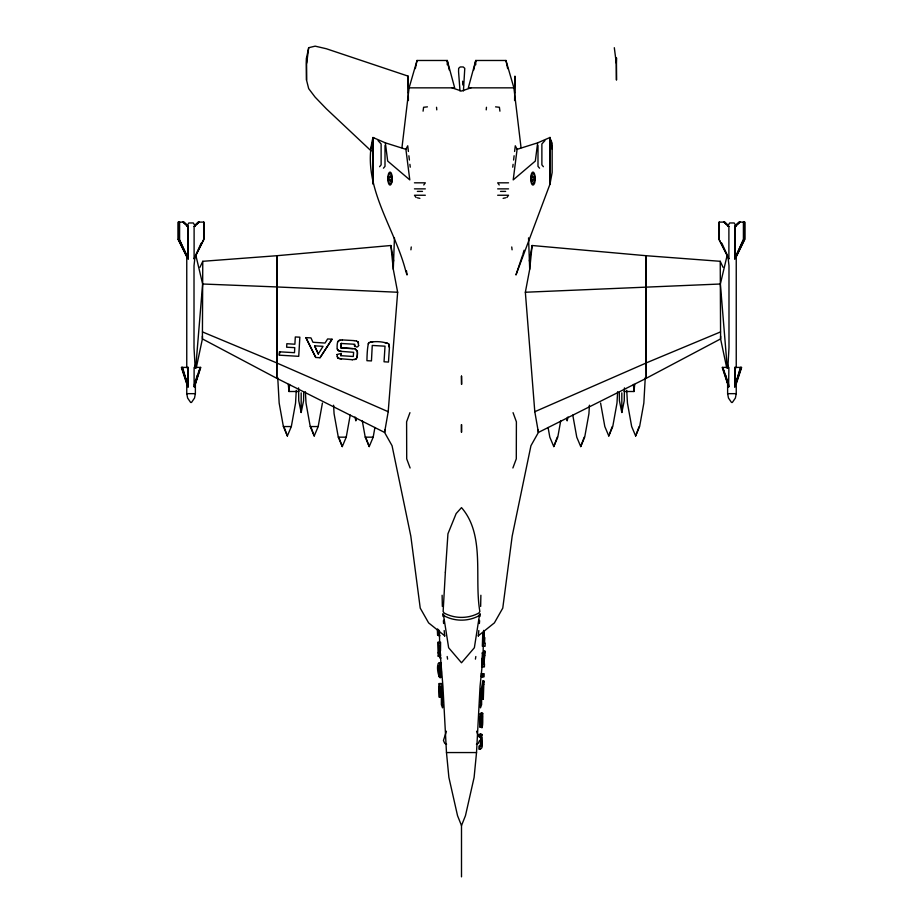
<?xml version="1.0" encoding="UTF-8"?>
<svg xmlns="http://www.w3.org/2000/svg" width="923" height="923" viewBox="0 0 923 923"><rect width="100%" height="100%" fill="white"/><g stroke="black" fill="none" stroke-linecap="round" stroke-linejoin="round"><path stroke-width="1.38" d="M393.636 261.013L390.879 245.506L277.085 255.694L276.785 378.292L384.579 432.426L392.056 445.705L410.816 536.113L420.23 608.119L428.607 622.875L444.748 635.832M196.253 367.919L202.402 338.914L202.772 261.301L277.085 255.694L276.738 378.292L202.402 338.914L202.402 336.122M482.279 727.209L481.206 727.174C483.49 729.089 482.487 716.929 482.729 713.733L480.941 713.156A15.022 1.869 -88.1 0 1 481.552 713.179L481.079 724.613M460 90.962L458.569 71.786L458.65 68.337L460.208 66.952L463.231 66.952L464.777 68.337L463.427 90.962M529.364 261.013L532.121 245.506L645.915 255.694L646.262 378.292L538.421 432.426L530.944 445.705L512.184 536.113L502.77 608.119L494.393 622.875L478.252 635.832M481.91 727.889L482.441 715.775L480.975 715.717M514.722 93.015L514.942 76.113L514.596 100.538M303.713 392.183L303.586 400.732L301.175 412.477L298.752 400.732L298.567 387.902M624.433 387.902L624.248 400.732L621.825 412.477L619.414 400.732L619.287 392.183M720.598 336.122L720.598 338.914L646.215 378.292L645.915 255.694L720.228 261.301L720.598 338.914L726.747 367.919M480.652 606.469L480.883 595.254M483.098 652.999L483.271 645.938M483.444 638.878L483.64 630.397M439.867 653.357L439.175 645.315C438.552 647.404 440.986 657.153 438.287 652.296M408.404 100.538L408.058 76.113L326.292 48.734L315.158 46.15L308.686 47.708L306.528 57.895L306.355 63.675L306.528 80.082L308.686 88.631L315.078 97.088L326.292 108.741L371.161 150.945M306.528 80.082L306.528 57.895M616.299 63.156L616.472 57.895L616.472 80.082L616.299 63.156L614.314 47.708M480.814 691.592L482.833 681.059L483.906 681.093L483.306 699.207L482.221 699.173L480.814 691.592L481.898 691.639L483.306 699.207M482.221 658.249L482.037 663.81L484.483 663.891L484.379 666.925L481.644 666.844L482.441 652.48L483.052 653.207M483.075 632.763L482.729 643.112L485.175 643.193L485.071 646.285L482.337 646.192L482.787 632.751L484.148 632.797L483.802 643.146M480.364 724.59L480.641 716.306M482.498 663.822L482.591 661.041M483.167 643.123L483.352 637.528L484.737 637.574L484.54 643.169M479.972 749.211L480.075 746.119M480.375 737.304L480.468 734.223M481.898 691.639L483.906 681.093M482.394 676.755L482.498 673.663M482.717 666.879L483.167 654.142L483.917 652.526L484.079 657.28L482.994 657.245M483.41 646.227L483.86 632.786M480.341 746.13L480.641 737.315M483.11 663.845L483.41 655.792L484.76 655.607L484.91 651.165L483.825 651.13L483.502 653.576M480.71 744.538L480.941 737.535M482.752 683.366L482.833 681.059M482.971 676.778L483.075 673.686M483.756 653.346L483.825 651.13M483.571 663.856L483.721 655.503M484.24 643.158L484.425 637.562M482.06 715.752L481.471 727.162A13.568 1.696 -88.1 0 1 480.906 727.139L481.656 713.698M482.844 693.242L483.029 687.416L482.268 690.266L482.844 693.242L481.76 693.208M483.86 663.868L484.76 655.607M385.053 429.622L384.579 432.426L388.202 411.704L397.651 292.245L393.29 269.239L394.456 237.857M440.721 662.61C433.095 661.376 441.575 690.427 441.379 671.183M439.763 662.645L440.156 677.17M289.603 384.418L289.003 391.502L298.879 391.502M478.899 622.944L479.037 620.083L478.899 623.002M461.5 876.85L461.5 825.6L465.469 815.667L474.11 777.42L476.522 752.557L480.064 686.343L482.302 664.087M296.271 390.348L295.556 403.063L291.333 426.553L287.353 435.956L283.384 426.553L279.161 403.063L277.742 377.634M589.405 405.209L588.932 413.689L584.697 437.167L580.729 446.582L576.76 437.167L572.779 415.073M617.625 391.767L616.991 403.063L612.757 426.553L608.788 435.956L604.819 426.553L600.585 403.063M645.258 377.634L643.839 403.063L639.616 426.553L635.647 435.956L631.667 426.553L627.444 403.063L626.729 390.348M727.855 367.758L728.985 347.683L728.985 265.755L728.074 257.482M279.311 355.17L279.6 351.755L279.311 355.17L298.729 356.324L299.848 337.183L295.314 336.964L294.887 344.221L286.845 343.714L286.638 347.21L294.772 347.659L294.483 352.69L279.507 351.813M336.907 354.582L341.002 353.451L340.783 355.678L340.91 353.509M340.979 347.844L341.325 343.425L340.979 347.844L355.309 348.929L357.351 351.155A19.591 19.498 55.6 0 1 356.97 357.663L356.059 359.047L352.251 359.774M340.022 339.964L337.633 341.971A21.691 21.587 55.6 0 0 337.23 348.998L339.283 351.225L353.624 352.298L353.29 356.474L340.783 355.678M354.617 346.598C353.694 341.175 355.816 350.648 358.701 345.444M368.969 342.571C375.107 340.922 382.699 341.522 388.641 343.748L389.425 347.383L388.479 362.058L384.037 361.781L385.029 346.183L372.257 345.444L371.45 360.916L366.927 360.697C367.285 339.26 370.227 341.96 368.15 343.887M634.689 384.418L633.997 391.502L624.121 391.502M478.818 630.524L478.299 636.085M479.383 623.51L479.614 620.706M479.948 616.506L480.179 613.703M195.734 367.804L202.633 284.007L195.711 254.736M486.225 109.872L486.456 107.276M481.575 713.191L480.156 713.848L479.833 727.105A13.568 1.696 -88.1 0 0 480.398 727.128L480.537 726.62M537.947 429.622L538.421 432.426L534.798 411.704L525.349 292.245L529.71 269.239L532.121 245.506M194.926 257.482L194.015 265.755L194.015 347.683L195.145 367.758M410.92 249.821L411.254 246.972M512.75 167.178L513.096 164.329M513.603 160.048L514.111 155.768M514.607 151.487L515.288 145.788L517.099 149.318L513.211 179.881L535.317 161.064L537.648 142.846L549.993 137.492L552.15 149.145M401.955 147.715L409.097 87.847L417.034 60.48L447.251 60.48L454.681 87.847L409.097 87.847M306.701 63.156L308.686 47.708M423.08 111.164L423.599 107.276L427.43 106.86M484.079 657.28L484.91 651.165M475.414 659.137L475.83 656.518M439.117 655.941L438.275 656.495L437.698 642.304L440.594 642.235L440.49 650.888M305.375 391.767L306.009 403.063L310.243 426.553L314.212 435.956L318.181 426.553L322.415 403.063M333.595 405.209L334.068 413.689L338.303 437.167L342.271 446.582L346.24 437.167L350.221 415.073M362.243 420.588L365.231 437.167L369.212 446.582L373.18 437.167L374.923 427.499M560.757 420.588L557.769 437.167L553.788 446.582L549.82 437.167L548.077 427.499M406.478 270.82L407.043 274.973L405.901 271.662C394.859 227.346 360.547 185.258 373.007 137.492L385.353 142.846L405.901 149.318L409.789 179.881L387.683 161.064L385.353 142.846M195.376 380.68L195.376 393.659L194.522 398.055L191.488 402.463L190.657 402.463L187.623 398.055L186.758 393.659L186.758 379.238M736.242 379.238L736.242 393.659L735.377 398.055L732.343 402.463L731.512 402.463L728.478 398.055L727.624 393.659L727.624 380.68M356.359 418.257L355.828 420.853L355.02 416.965M567.98 416.965L567.172 420.853L566.641 418.257M415.327 68.614L417.034 60.48M473.753 69.975L475.749 60.48L505.966 60.48L513.903 87.847L521.045 147.715M727.266 367.804L720.367 284.007L727.289 254.736M443.282 704.641L442.509 707.837L441.379 704.641L441.379 696.161M370.85 149.145L372.442 142.846M373.077 140.331L373.723 137.804M195.376 381.637L197.314 375.165M195.307 382.93L199.183 369.985M522.88 254.321L524.091 250.26M740.823 367.4L734.685 386.806L740.5 367.4M194.107 386.806L194.107 367.4L200.776 367.4L194.407 386.806L200.487 367.4M736.254 382.93L741.354 367.4M736.116 384.222L741.642 367.4L734.685 367.4L734.685 386.806M522.453 255.613L515.957 274.973L549.993 184.115L552.15 172.463L552.15 143.169L549.739 137.608M409.95 412.662L406.605 421.811L406.708 458.846L410.112 467.984M553.788 446.582L557.25 437.167M580.729 446.582L584.19 437.167M608.788 435.956L612.249 426.553M635.647 435.956L639.097 426.553M512.888 467.984L516.292 458.846L516.395 421.811L513.05 412.662M446.42 731.235L443.455 740.477L444.748 743.407L446.594 744.157M479.545 740.477L478.252 743.407L476.406 744.157M195.884 254.91L201.122 243.257M743.73 222.108L743.73 239.369L734.685 258.798L743.407 239.369L743.407 222.108M199.979 267.255L202.772 261.301M194.695 225.558L198.18 222.108L203.971 222.108L203.971 239.369L194.107 258.798L203.683 239.369L203.683 222.108M736.173 256.375L744.538 239.369L744.538 222.108M735.862 257.586L744.826 239.369L744.826 222.108L739.046 222.108L734.685 226.423L734.685 258.798M405.901 149.318L407.712 145.788L408.393 151.487M186.758 226.423L188.811 222.962L193.334 222.962L195.376 226.423M727.624 226.423L729.666 222.962L734.189 222.962L736.242 226.423M337.726 341.914L338.545 340.587L342.387 339.872M318.262 353.901L323.05 346.321L314.593 345.848L318.262 353.901L314.593 345.848M320.027 357.732L332.049 339.214L327.619 338.937L325.058 343.044L312.943 342.271L310.982 337.887L305.905 337.633L315.747 357.466L320.027 357.732L332.049 339.214M423.772 184.981L425.33 182.823L414.45 182.823M506.912 197.499L508.55 195.249L497.67 195.249M379.607 166.717L381.118 164.859L381.118 143.965L378.095 140.608M383.449 168.182L385.006 166.336L385.006 145.442M544.905 140.608L541.882 143.965L541.882 164.859L543.393 166.717M195.007 225.558L198.503 222.108M734.685 226.423L739.369 222.108M194.107 258.798L194.107 226.423L198.895 222.108M199.183 222.108L194.107 226.423M735.931 225.558L739.761 222.108M736.219 225.558L740.05 222.108M305.905 337.633L315.747 357.466M337.887 350.417L341.706 351.548M358.586 343.229L357.928 341.81L358.609 345.502M336.999 354.524L337.737 357.928L339.226 358.643L352.332 359.705M356.059 359.047L354.686 359.612M388.641 343.748L389.333 347.44M534.798 411.704L646.342 362.924M646.204 362.924L720.528 331.922M470.995 87.847L461.5 91.042L452.005 87.847M517.099 149.318L537.648 142.846M505.642 191.396L500.52 191.396M503.116 198.364L505.642 197.787M422.48 191.396L417.358 191.396M525.349 292.245L720.367 284.007M370.435 341.948L372.777 341.856M439.983 632.647L437.756 632.705L437.652 628.875M437.352 629.705L437.594 635.116L439.025 635.751M439.983 635.728L437.594 635.116M438.148 655.965L440.098 656.449L440.167 651.88M441.021 657.995L439.948 658.03L439.602 655.584M438.356 663.36L439.44 663.325M439.636 662.645L441.079 663.279L441.24 665.898M439.648 674.078L441.113 674.044L440.894 665.702L438.656 665.771L438.887 674.102M438.713 676.524L439.798 676.49M440.363 676.478L441.436 676.444M440.583 697.153L439.186 697.188L438.817 683.585L441.713 683.505L442.094 697.234L440.675 697.28L440.294 686.643M513.903 87.847L468.319 87.847L475.749 60.48L475.749 64.76M508.55 182.823L497.67 182.823L499.228 184.981M414.45 188.869L425.33 188.869M497.67 188.869L508.55 188.869M425.33 195.249L414.45 195.249L416.088 197.499M183.631 222.108L188.315 226.423L188.315 258.798L179.27 239.369L179.27 222.108M728.305 225.558L724.82 222.108L719.029 222.108L719.029 239.369L728.893 258.798L728.893 226.423L723.817 222.108M188.315 226.423L183.954 222.108L178.174 222.108L178.174 239.369L186.827 256.375M179.27 239.369L188.315 258.798M719.029 239.369L728.893 258.798M182.177 367.4L188.004 386.806L188.315 367.4L181.358 367.4L186.884 384.222M728.593 386.806L728.893 367.4L722.224 367.4L728.593 386.806L728.593 384.037M186.758 393.659L195.376 393.659M727.624 393.659L736.242 393.659M283.384 426.553L291.333 426.553M310.243 426.553L318.181 426.553M338.303 437.167L346.24 437.167M365.231 437.167L373.18 437.167M439.798 648.765L442.936 686.343L446.478 752.557L476.522 752.557M482.175 653.184L483.26 653.219M482.879 660.903L483.952 660.937M482.717 684.52L483.79 684.554M480.918 688.616L481.991 688.65M483.098 694.569L482.014 694.534L482.325 696.092M480.156 713.848L481.229 713.883M480.479 715.879L480.006 724.578L481.437 724.624L482.025 713.191A15.022 1.869 -88.1 0 1 482.637 713.214L482.729 713.733M479.729 726.597L480.814 726.632M482.025 734.95L481.737 734.258L479.395 734.189L479.291 737.269L481.714 737.35L481.425 746.165L479.002 746.084L478.899 749.176C485.175 749.764 480.618 738.954 482.025 734.95L480.664 734.223M202.633 284.007L276.992 286.949M276.658 286.949L397.651 292.245M342.295 339.929L354.19 340.61M341.233 343.483L354.836 344.267M341.072 347.786L352.99 348.536M495.57 106.86L499.401 107.276L499.92 111.164M384.856 342.618L387.164 342.998M354.109 340.679L356.532 341.002M341.487 359.024L337.737 357.928M417.358 197.787L419.884 198.364M202.472 331.922L276.796 362.924M276.658 362.924L388.202 411.704M356.44 341.06L357.928 341.81M355.217 348.986L357.259 351.213A19.591 19.498 55.6 0 1 356.878 357.72M724.105 222.108L728.893 226.423M183.239 222.108L187.069 225.558M182.95 222.108L186.781 225.558M724.497 222.108L727.993 225.558M539.551 168.182L537.994 166.336L537.994 145.442M337.137 356.532L337.83 357.87M178.174 239.369L187.138 257.586M720.228 261.301L723.021 267.255M337.322 348.929L337.98 350.348M721.878 243.257L727.116 254.91M461.5 825.6L457.531 815.667L448.89 777.42L446.478 752.557M476.58 731.235L478.506 736.416M365.75 437.167L369.212 446.582M338.81 437.167L342.271 446.582M310.751 426.553L314.212 435.956M283.903 426.553L287.353 435.956M722.513 367.4L728.893 386.806M181.646 367.4L186.746 382.93M725.686 375.165L727.624 381.637M723.817 369.985L727.693 382.93M182.5 367.4L188.315 386.806M479.718 704.641L480.491 707.837L481.621 704.641L481.621 698.988M438.344 653.392L438.794 652.284M505.966 60.48L507.673 68.614M449.247 69.975L447.251 60.48L447.251 64.76M633.997 391.502L633.397 384.418M289.003 391.502L288.311 384.418M447.17 656.518L447.586 659.137M440.34 653.103L440.686 655.549M511.746 246.972L512.08 249.821M408.889 155.768L409.397 160.048M409.904 164.329L410.25 167.178M444.701 636.085L444.182 630.524M390.879 245.506L393.29 269.239M438.667 635.082L438.425 629.671M439.994 663.314L440.098 664.306M439.233 655.941L438.771 642.281M436.544 107.276L436.775 109.872M442.821 613.703L443.052 616.506M443.386 620.706L443.617 623.51M440.721 674.055L440.894 677.147M444.101 622.944L443.963 620.083L444.101 623.002M528.544 237.857L529.71 269.239M441.748 697.246L441.459 686.608L441.171 692.758L439.786 692.792L439.625 686.654M440.156 665.933L440.236 668.575M440.871 692.769L440.698 686.631L439.21 686.666L439.498 697.188M439.74 665.737L440.04 674.078M439.902 683.551L440.271 697.165M439.36 630.397L439.66 643.112M442.117 595.254L442.348 606.469M408.058 76.113L408.278 93.015M440.306 674.067L440.329 677.159M736.242 253.813L736.242 367.7M734.996 226.423L734.996 258.798M734.996 367.4L734.996 386.806M727.624 364.827L727.624 367.769M719.317 222.108L719.317 239.369M621.825 392.875L621.825 412.477M480.583 697.903L480.583 704.641M461.673 424.742L461.673 432.079M461.581 376.134L461.581 384.418L461.419 376.134M461.327 424.742L461.327 432.079M442.417 697.903L442.417 704.641M301.175 392.875L301.175 412.477M195.376 364.827L195.376 367.769M194.407 384.037L194.407 386.806M188.004 226.423L188.004 258.798M188.004 367.4L188.004 386.806M186.758 253.813L186.758 367.7M179.593 222.108L179.593 239.369M178.462 222.108L178.462 239.369M443.282 694.881A7.961 5.63 -90 0 0 443.028 693.588A4.823 4.43 -90 0 0 443.028 699.207A7.961 5.63 -90 0 0 443.282 697.903M479.718 697.903A7.961 5.63 -90 0 0 479.972 699.207A4.823 4.43 -90 0 0 479.972 693.588A7.961 5.63 -90 0 0 479.718 694.881M373.261 163.152L373.007 184.115L373.007 137.492L373.261 163.152M391.537 177.539L391.514 179.847C390.083 178.081 391.571 185.188 388.964 178.451C391.721 172.52 390.071 179.304 391.537 177.539M532.063 179.743L532.548 181.346L534.036 178.451C531.279 172.52 532.929 179.304 531.463 177.539L532.063 179.743M549.993 137.492L549.993 184.115L549.993 137.492M481.414 673.628L481.31 676.721L484.056 676.813L484.16 673.721L481.414 673.628M445.359 572.202L443.132 611.522L444.148 613.034C454.739 618.848 468.261 618.848 478.852 613.034L479.868 611.522C473.995 578.086 485.452 535.109 461.5 507.615L456.147 513.58L447.943 533.782L445.359 572.202M479.579 614.51L474.364 647.75L461.5 662.772L448.636 647.75L443.421 614.51L444.148 615.803C454.739 621.594 468.261 621.594 478.852 615.803L479.579 614.51M463.404 85.343L462.619 81.201L463.404 85.435M391.917 182.073A6.53 2.227 -90 0 0 390.129 172.059A6.53 2.227 -90 0 0 388.064 181.6A6.53 2.227 -90 0 0 391.917 182.073M391.525 181.335A5.157 1.765 -90 0 0 390.117 173.42A5.157 1.765 -90 0 0 388.479 180.966A5.157 1.765 -90 0 0 391.525 181.335M534.602 182.996A6.53 2.227 -90 0 0 533.448 172.209A6.53 2.227 -90 0 0 530.829 180.527A6.53 2.227 -90 0 0 534.602 182.996M534.255 182.073A5.157 1.765 -90 0 0 533.344 173.536A5.157 1.765 -90 0 0 531.279 180.112A5.157 1.765 -90 0 0 534.255 182.073"/></g></svg>
